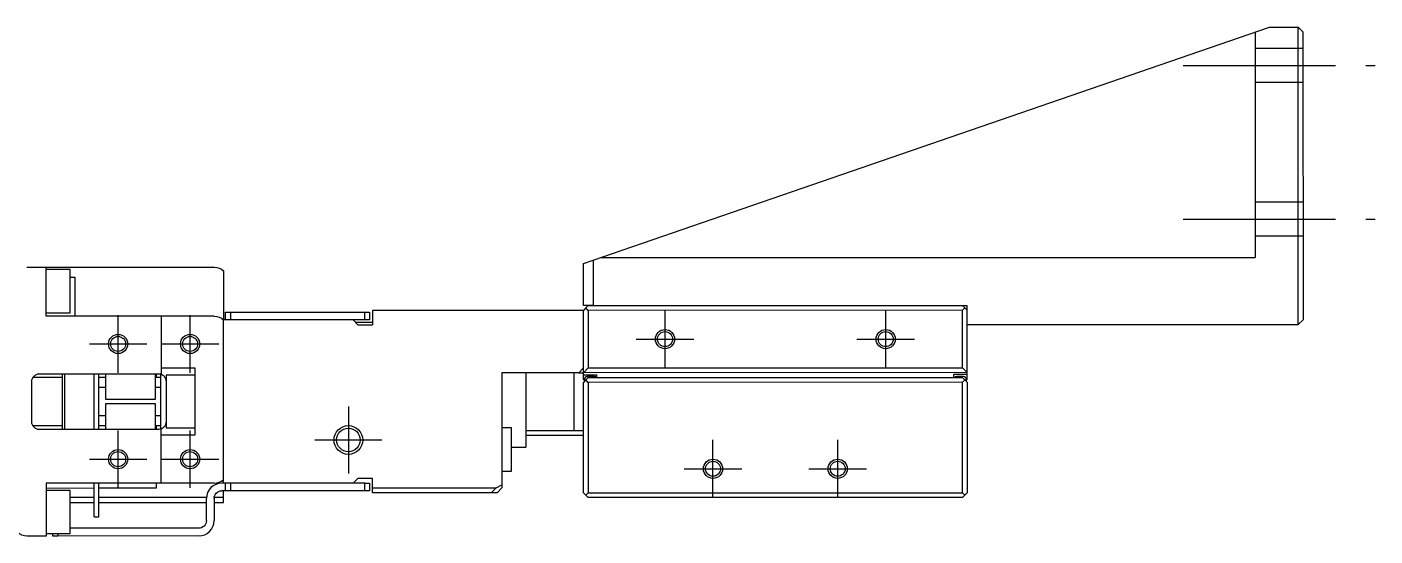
# Model space of a CAD drawing. Extents: x 0 to 698, y -8 to 617.
# Drawn here: x 473.1 to 613.6, y 281.9 to 334.9 of the extents above; entities that cross this region are included whole.
import ezdxf

# ---------------------------------------------------------------- set-up
doc = ezdxf.new("R2010")
doc.units = 0
doc.header["$LTSCALE"] = 0.5
doc.linetypes.add('CENTER', pattern=[50.8, 31.75, -6.35, 6.35, -6.35])
doc.linetypes.add('DASHED', pattern=[19.05, 12.7, -6.35])
for name, color, linetype in [('MSM_CENTER', 1, 'CENTER'), ('MSM_CONTINUOUS', 7, 'CONTINUOUS'), ('MSM_DASHED', 4, 'DASHED'), ('MSM_NARROW', 5, 'CONTINUOUS')]:
    doc.layers.add(name, color=color, linetype=linetype)

msp = doc.modelspace()

# ---------------------------------------------------------------- linework, layer by layer
at = {"layer": 'MSM_CENTER'}
for p, q in [((593.62, 330.87), (613.62, 330.87)), ((593.62, 330.87), (613.62, 330.87)), ((593.62, 314.87), (613.62, 314.87)), ((593.62, 314.87), (613.62, 314.87)), ((539.62, 299.36), (539.62, 305.36)), ((562.62, 299.36), (562.62, 305.36)), ((482.62, 298.86), (482.62, 304.86)), ((490.12, 298.86), (490.12, 304.86)), ((536.62, 302.36), (542.62, 302.36)), ((559.62, 302.36), (565.62, 302.36)), ((479.62, 301.86), (485.62, 301.86)), ((487.12, 301.86), (493.12, 301.86)), ((506.62, 295.36), (506.62, 288.36)), ((482.62, 286.86), (482.62, 292.86)), ((490.12, 286.86), (490.12, 292.86)), ((503.12, 291.86), (510.12, 291.86)), ((544.62, 285.86), (544.62, 291.86)), ((557.62, 285.86), (557.62, 291.86)), ((479.62, 289.86), (485.62, 289.86)), ((487.12, 289.86), (493.12, 289.86)), ((541.62, 288.86), (547.62, 288.86)), ((554.62, 288.86), (560.62, 288.86))]:
    msp.add_line(p, q, dxfattribs=at)
at = {"layer": 'MSM_CONTINUOUS'}
for p, q in [((532.12, 310.59), (602.61, 334.87)), ((602.61, 334.87), (605.61, 334.87)), ((605.62, 303.87), (605.61, 334.87)), ((605.61, 334.87), (606.11, 334.37)), ((601.11, 334.36), (601.12, 310.87)), ((606.11, 334.37), (606.12, 304.37)), ((531.12, 310.24), (532.12, 310.59)), ((532.12, 310.59), (532.12, 305.86)), ((532.91, 310.86), (601.12, 310.87)), ((473.12, 309.85), (492.62, 309.86)), ((475.12, 304.75), (475.12, 309.85)), ((477.62, 309.61), (475.12, 309.6)), ((477.62, 305.11), (477.62, 309.61)), ((493.62, 309.48), (493.62, 304.38)), ((531.12, 305.86), (531.12, 310.24)), ((477.62, 308.8), (478.12, 308.8)), ((478.12, 308.8), (478.12, 304.76)), ((475.12, 305.1), (477.62, 305.11)), ((493.82, 305.16), (494.32, 305.16)), ((493.82, 304.36), (493.82, 305.16)), ((494.32, 305.16), (508.32, 305.16)), ((494.32, 305.16), (494.32, 304.36)), ((508.32, 305.16), (508.82, 305.16)), ((508.32, 304.36), (508.32, 305.16)), ((508.82, 305.16), (508.82, 304.36)), ((509.12, 305.36), (509.12, 303.86)), ((531.12, 305.36), (509.12, 305.36)), ((531.62, 305.86), (531.12, 305.86)), ((531.37, 305.61), (531.12, 305.36)), ((531.12, 298.16), (531.12, 305.36)), ((531.62, 305.86), (531.37, 305.61)), ((531.62, 305.36), (531.37, 305.61)), ((531.62, 305.86), (571.12, 305.87)), ((532.12, 305.86), (531.62, 305.86)), ((570.62, 305.37), (531.62, 305.36)), ((531.62, 305.36), (531.62, 299.36)), ((570.87, 305.62), (570.62, 305.87)), ((570.87, 305.62), (570.62, 305.37)), ((570.62, 299.37), (570.62, 305.37)), ((571.12, 305.37), (570.87, 305.62)), ((571.12, 298.17), (571.12, 305.87)), ((492.62, 304.76), (475.12, 304.75)), ((487.12, 304.76), (487.12, 298.73)), ((493.62, 287.36), (493.62, 304.36)), ((508.32, 304.36), (493.62, 304.36)), ((507.62, 303.86), (507.12, 304.36)), ((509.12, 304.11), (507.37, 304.11)), ((507.62, 303.86), (509.12, 303.86)), ((508.82, 304.36), (508.32, 304.36)), ((571.12, 303.87), (605.62, 303.87)), ((605.62, 303.87), (606.12, 304.37)), ((487.12, 299.36), (490.62, 299.36)), ((490.62, 299.36), (490.62, 292.36)), ((531.12, 299.36), (530.62, 298.86)), ((531.12, 298.86), (531.62, 299.36)), ((531.62, 299.36), (570.62, 299.37)), ((570.62, 299.37), (571.12, 298.87)), ((473.62, 293.75), (473.62, 297.95)), ((476.82, 298.36), (473.72, 298.35)), ((474.42, 298.75), (486.82, 298.76)), ((476.82, 292.96), (476.82, 298.76)), ((477.02, 298.76), (477.02, 292.96)), ((480.12, 292.96), (480.12, 298.76)), ((480.62, 292.96), (480.62, 298.76)), ((481.32, 298.36), (480.62, 298.36)), ((481.32, 298.76), (481.32, 296.11)), ((486.52, 296.11), (486.52, 298.76)), ((487.02, 298.36), (486.52, 298.36)), ((486.62, 298.36), (486.62, 298.76)), ((487.02, 298.73), (487.02, 292.98)), ((487.12, 298.73), (487.03, 298.73)), ((487.03, 298.73), (487.11, 298.7)), ((490.62, 298.61), (487.62, 298.61)), ((487.62, 298.61), (487.62, 293.11)), ((522.62, 298.86), (522.62, 286.86)), ((530.62, 298.86), (522.62, 298.86)), ((525.12, 298.86), (525.12, 291.11)), ((530.12, 298.86), (530.12, 292.86)), ((530.62, 298.86), (531.12, 298.86)), ((571.12, 298.87), (531.12, 298.86)), ((531.12, 298.66), (532.52, 298.66)), ((531.22, 298.06), (531.12, 298.16)), ((531.37, 298.11), (531.12, 297.86)), ((531.12, 286.36), (531.12, 297.86)), ((531.22, 297.96), (531.22, 298.16)), ((531.62, 298.36), (531.37, 298.11)), ((531.62, 297.86), (531.37, 298.11)), ((532.22, 298.46), (531.52, 298.46)), ((531.62, 298.36), (570.62, 298.37)), ((570.62, 297.87), (531.62, 297.86)), ((531.62, 297.86), (531.62, 286.36)), ((532.52, 298.36), (532.52, 298.66)), ((569.72, 298.37), (569.72, 298.67)), ((571.12, 298.67), (569.72, 298.67)), ((570.72, 298.47), (570.02, 298.47)), ((570.87, 298.12), (570.62, 298.37)), ((570.87, 298.12), (570.62, 297.87)), ((570.62, 286.37), (570.62, 297.87)), ((571.12, 297.87), (570.87, 298.12)), ((571.12, 298.17), (571.02, 298.07)), ((571.02, 298.17), (571.02, 297.97)), ((571.12, 297.87), (571.12, 286.37)), ((480.62, 297.36), (481.32, 297.36)), ((486.52, 297.36), (487.02, 297.36)), ((481.32, 296.11), (486.52, 296.11)), ((481.32, 295.61), (481.32, 292.96)), ((486.52, 295.61), (481.32, 295.61)), ((486.52, 292.96), (486.52, 295.61)), ((481.32, 294.36), (480.62, 294.36)), ((487.02, 294.36), (486.52, 294.36)), ((473.72, 293.35), (476.82, 293.36)), ((486.82, 292.96), (474.42, 292.95)), ((480.62, 293.36), (481.32, 293.36)), ((486.52, 293.36), (487.02, 293.36)), ((486.62, 292.96), (486.62, 293.36)), ((487.1, 293.01), (487.03, 292.98)), ((487.12, 292.98), (487.03, 292.98)), ((487.12, 287.36), (487.12, 292.98)), ((490.62, 292.36), (487.12, 292.36)), ((487.62, 293.11), (490.62, 293.11)), ((523.62, 293.11), (522.62, 293.11)), ((523.62, 288.61), (523.62, 293.11)), ((525.12, 292.86), (531.12, 292.86)), ((525.12, 292.36), (531.12, 292.36)), ((523.62, 291.11), (525.12, 291.11)), ((522.62, 288.61), (523.62, 288.61)), ((492.62, 287.36), (475.12, 287.35)), ((475.12, 287.35), (475.12, 281.85)), ((475.12, 286.85), (480.12, 286.86)), ((480.12, 283.86), (480.12, 287.36)), ((480.62, 283.86), (480.62, 287.36)), ((480.62, 286.86), (486.62, 286.86)), ((486.62, 286.86), (486.62, 287.36)), ((508.32, 287.36), (493.42, 287.36)), ((493.82, 286.56), (493.82, 287.36)), ((494.32, 287.36), (494.32, 286.56)), ((507.12, 287.36), (507.62, 287.86)), ((509.12, 287.86), (507.62, 287.86)), ((508.32, 287.36), (508.82, 287.36)), ((508.32, 286.56), (508.32, 287.36)), ((508.82, 287.36), (508.82, 286.56)), ((509.12, 286.36), (509.12, 287.86)), ((509.12, 286.86), (522.01, 286.86)), ((521.51, 286.36), (522.01, 286.86)), ((522.01, 286.86), (522.62, 287.17)), ((522.62, 286.86), (522.12, 286.36)), ((477.62, 286.61), (475.12, 286.6)), ((477.62, 282.11), (477.62, 286.61)), ((480.12, 285.86), (477.62, 285.86)), ((477.62, 285.36), (480.12, 285.36)), ((491.82, 285.86), (480.62, 285.86)), ((480.62, 285.36), (491.82, 285.36)), ((491.82, 283.46), (491.82, 285.76)), ((493.62, 285.86), (492.62, 285.86)), ((492.62, 285.76), (492.62, 283.46)), ((492.62, 285.36), (493.62, 285.36)), ((493.82, 286.56), (493.42, 286.56)), ((493.62, 285.36), (493.62, 286.56)), ((494.32, 286.56), (493.82, 286.56)), ((508.32, 286.56), (494.32, 286.56)), ((508.82, 286.56), (508.32, 286.56)), ((521.51, 286.36), (509.12, 286.36)), ((522.12, 286.36), (521.51, 286.36)), ((531.12, 286.36), (531.37, 286.11)), ((531.37, 286.11), (531.62, 286.36)), ((531.37, 286.11), (531.62, 285.86)), ((531.62, 286.36), (570.62, 286.37)), ((570.62, 285.87), (531.62, 285.86)), ((570.62, 286.37), (570.87, 286.12)), ((570.62, 285.87), (570.87, 286.12)), ((570.87, 286.12), (571.12, 286.37)), ((480.12, 283.86), (480.62, 283.86)), ((491.02, 282.66), (477.62, 282.66)), ((475.12, 281.85), (473.12, 281.85)), ((475.12, 282.1), (477.62, 282.11)), ((475.82, 281.85), (475.82, 282.1)), ((476.32, 281.85), (475.82, 281.85)), ((476.32, 282.1), (476.32, 281.85)), ((491.02, 281.86), (476.32, 281.85))]:
    msp.add_line(p, q, dxfattribs=at)
at = {"layer": 'MSM_CONTINUOUS', "extrusion": (0, 0, -1)}
for p, q in [((487.11, 298.7), (487.12, 298.7)), ((487.12, 298.7), (487.14, 298.69)), ((487.14, 298.69), (487.17, 298.67)), ((487.17, 298.67), (487.2, 298.66)), ((487.2, 298.66), (487.23, 298.64)), ((487.23, 298.64), (487.25, 298.63)), ((487.25, 298.63), (487.29, 298.61)), ((487.29, 298.61), (487.32, 298.58)), ((487.32, 298.58), (487.35, 298.56)), ((487.35, 298.56), (487.37, 298.53)), ((487.37, 298.53), (487.41, 298.49)), ((487.41, 298.49), (487.44, 298.45)), ((487.44, 298.45), (487.47, 298.41)), ((487.47, 298.41), (487.5, 298.37)), ((487.5, 298.37), (487.53, 298.32)), ((487.53, 298.32), (487.55, 298.28)), ((487.55, 298.28), (487.57, 298.23)), ((487.57, 298.23), (487.59, 298.18)), ((487.59, 298.18), (487.6, 298.13)), ((487.6, 298.13), (487.61, 298.08)), ((487.61, 298.08), (487.61, 298.04)), ((487.61, 298.04), (487.62, 298)), ((487.62, 298), (487.62, 297.96)), ((487.61, 293.65), (487.6, 293.6)), ((487.62, 293.7), (487.61, 293.65)), ((487.62, 293.76), (487.62, 293.7)), ((487.12, 293.02), (487.1, 293.01)), ((487.15, 293.03), (487.12, 293.02)), ((487.18, 293.04), (487.15, 293.03)), ((487.21, 293.06), (487.18, 293.04)), ((487.25, 293.08), (487.21, 293.06)), ((487.28, 293.11), (487.25, 293.08)), ((487.31, 293.13), (487.28, 293.11)), ((487.34, 293.15), (487.31, 293.13)), ((487.37, 293.18), (487.34, 293.15)), ((487.4, 293.21), (487.37, 293.18)), ((487.43, 293.24), (487.4, 293.21)), ((487.46, 293.27), (487.43, 293.24)), ((487.48, 293.31), (487.46, 293.27)), ((487.51, 293.35), (487.48, 293.31)), ((487.53, 293.4), (487.51, 293.35)), ((487.56, 293.45), (487.53, 293.4)), ((487.57, 293.5), (487.56, 293.45)), ((487.59, 293.55), (487.57, 293.5)), ((487.6, 293.6), (487.59, 293.55))]:
    msp.add_line(p, q, dxfattribs=at)
at = {"layer": 'MSM_CONTINUOUS'}
for centre, radius in [((482.62, 301.86), 0.783), ((490.12, 301.86), 0.783), ((539.62, 302.36), 0.783), ((562.62, 302.36), 0.783), ((506.62, 291.86), 1.23), ((482.62, 289.86), 0.783), ((490.12, 289.86), 0.783), ((544.62, 288.86), 0.783), ((557.62, 288.86), 0.783)]:
    msp.add_circle(centre, radius, dxfattribs=at)
at = {"layer": 'MSM_CONTINUOUS', "extrusion": (0, 0, -1)}
for centre, radius, start, end in [((-492.62, 308.36), 1.5, 89.9922, 131.8025), ((-492.62, 303.26), 1.5, 89.9922, 131.8025), ((-474.42, 297.95), 0.8, 359.9922, 89.9922), ((-486.82, 297.96), 0.8, 89.9922, 105.1187), ((-474.42, 293.75), 0.8, 269.9922, 359.9922), ((-486.82, 293.76), 0.8, 254.8656, 269.9922), ((-493.42, 285.76), 0.8, 359.9922, 89.9922), ((-491.02, 283.46), 0.8, 179.9922, 269.9922), ((-473.12, 283.35), 1.5, 269.9922, 311.8025)]:
    msp.add_arc(centre, radius, start, end, dxfattribs=at)
at = {"layer": 'MSM_CONTINUOUS'}
for centre, radius, start, end in [((531.52, 298.16), 0.3, 90.0078, 180.0078), ((532.22, 298.16), 0.3, 41.8181, 90.0078), ((570.02, 298.17), 0.3, 90.0078, 138.1975), ((570.72, 298.17), 0.3, 0.0078, 90.0078), ((493.42, 285.76), 1.6, 90.0078, 180.0078), ((492.62, 288.86), 1.5, 270.0078, 311.8182), ((491.02, 283.46), 1.6, 270.0078, 0.0078)]:
    msp.add_arc(centre, radius, start, end, dxfattribs=at)
at = {"layer": 'MSM_DASHED'}
for p, q in [((606.11, 332.62), (601.11, 332.62)), ((601.11, 329.12), (606.11, 329.12)), ((606.11, 316.62), (601.11, 316.62)), ((601.11, 313.12), (606.11, 313.12))]:
    msp.add_line(p, q, dxfattribs=at)
at = {"layer": 'MSM_NARROW'}
for centre, radius in [((482.62, 301.86), 1), ((490.12, 301.86), 1), ((539.62, 302.36), 1), ((562.62, 302.36), 1), ((506.62, 291.86), 1.5), ((482.62, 289.86), 1), ((490.12, 289.86), 1), ((544.62, 288.86), 1), ((557.62, 288.86), 1)]:
    msp.add_circle(centre, radius, dxfattribs=at)

doc.saveas('drawing.dxf')
